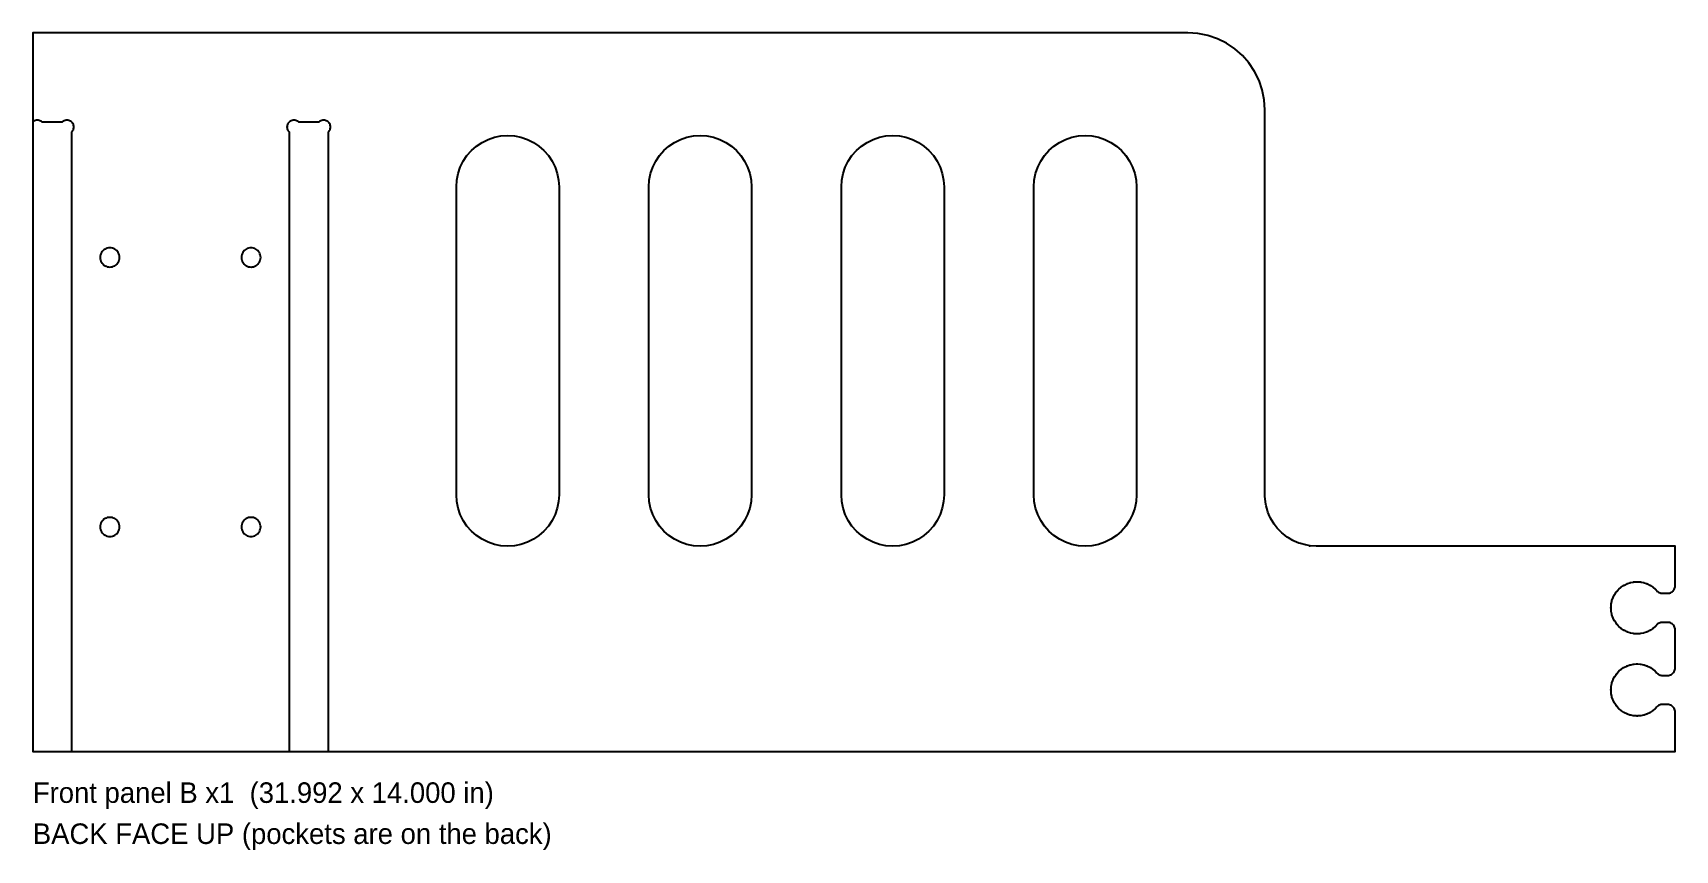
# Model space of a CAD drawing. Header units: inches. Extents: x 0 to 32, y -1.9 to 14.
import ezdxf

# ---------------------------------------------------------------- set-up
doc = ezdxf.new("R2010")
doc.units = ezdxf.units.IN
doc.header["$MEASUREMENT"] = 0
for name, color, linetype in [('CUT_INSIDE', 5, 'Continuous'), ('CUT_OUTSIDE', 1, 'Continuous'), ('LABEL', 3, 'Continuous'), ('POCKET_0.375', 4, 'Continuous'), ('POCKET_0.500', 4, 'Continuous')]:
    doc.layers.add(name, color=color, linetype=linetype)

msp = doc.modelspace()

# ---------------------------------------------------------------- linework, layer by layer
at = {"layer": 'CUT_INSIDE'}
for points in [[(10.25, 11), (10.25, 5), (10.241, 4.869), (10.216, 4.741), (10.174, 4.617), (10.116, 4.5), (10.043, 4.391), (9.957, 4.293), (9.859, 4.207), (9.75, 4.134), (9.633, 4.076), (9.509, 4.034), (9.381, 4.009), (9.25, 4), (9.119, 4.009), (8.991, 4.034), (8.867, 4.076), (8.75, 4.134), (8.641, 4.207), (8.543, 4.293), (8.457, 4.391), (8.384, 4.5), (8.326, 4.617), (8.284, 4.741), (8.259, 4.869), (8.25, 5), (8.25, 11), (8.259, 11.131), (8.284, 11.259), (8.326, 11.383), (8.384, 11.5), (8.457, 11.609), (8.543, 11.707), (8.641, 11.793), (8.75, 11.866), (8.867, 11.924), (8.991, 11.966), (9.119, 11.991), (9.25, 12), (9.381, 11.991), (9.509, 11.966), (9.633, 11.924), (9.75, 11.866), (9.859, 11.793), (9.957, 11.707), (10.043, 11.609), (10.116, 11.5), (10.174, 11.383), (10.216, 11.259), (10.241, 11.131)], [(14, 11), (14, 5), (13.991, 4.869), (13.966, 4.741), (13.924, 4.617), (13.866, 4.5), (13.793, 4.391), (13.707, 4.293), (13.609, 4.207), (13.5, 4.134), (13.383, 4.076), (13.259, 4.034), (13.131, 4.009), (13, 4), (12.869, 4.009), (12.741, 4.034), (12.617, 4.076), (12.5, 4.134), (12.391, 4.207), (12.293, 4.293), (12.207, 4.391), (12.134, 4.5), (12.076, 4.617), (12.034, 4.741), (12.009, 4.869), (12, 5), (12, 11), (12.009, 11.131), (12.034, 11.259), (12.076, 11.383), (12.134, 11.5), (12.207, 11.609), (12.293, 11.707), (12.391, 11.793), (12.5, 11.866), (12.617, 11.924), (12.741, 11.966), (12.869, 11.991), (13, 12), (13.131, 11.991), (13.259, 11.966), (13.383, 11.924), (13.5, 11.866), (13.609, 11.793), (13.707, 11.707), (13.793, 11.609), (13.866, 11.5), (13.924, 11.383), (13.966, 11.259), (13.991, 11.131)], [(17.75, 11), (17.75, 5), (17.741, 4.869), (17.716, 4.741), (17.674, 4.617), (17.616, 4.5), (17.543, 4.391), (17.457, 4.293), (17.359, 4.207), (17.25, 4.134), (17.133, 4.076), (17.009, 4.034), (16.881, 4.009), (16.75, 4), (16.619, 4.009), (16.491, 4.034), (16.367, 4.076), (16.25, 4.134), (16.141, 4.207), (16.043, 4.293), (15.957, 4.391), (15.884, 4.5), (15.826, 4.617), (15.784, 4.741), (15.759, 4.869), (15.75, 5), (15.75, 11), (15.759, 11.131), (15.784, 11.259), (15.826, 11.383), (15.884, 11.5), (15.957, 11.609), (16.043, 11.707), (16.141, 11.793), (16.25, 11.866), (16.367, 11.924), (16.491, 11.966), (16.619, 11.991), (16.75, 12), (16.881, 11.991), (17.009, 11.966), (17.133, 11.924), (17.25, 11.866), (17.359, 11.793), (17.457, 11.707), (17.543, 11.609), (17.616, 11.5), (17.674, 11.383), (17.716, 11.259), (17.741, 11.131)], [(21.5, 11), (21.5, 5), (21.491, 4.869), (21.466, 4.741), (21.424, 4.617), (21.366, 4.5), (21.293, 4.391), (21.207, 4.293), (21.109, 4.207), (21, 4.134), (20.883, 4.076), (20.759, 4.034), (20.631, 4.009), (20.5, 4), (20.369, 4.009), (20.241, 4.034), (20.117, 4.076), (20, 4.134), (19.891, 4.207), (19.793, 4.293), (19.707, 4.391), (19.634, 4.5), (19.576, 4.617), (19.534, 4.741), (19.509, 4.869), (19.5, 5), (19.5, 11), (19.509, 11.131), (19.534, 11.259), (19.576, 11.383), (19.634, 11.5), (19.707, 11.609), (19.793, 11.707), (19.891, 11.793), (20, 11.866), (20.117, 11.924), (20.241, 11.966), (20.369, 11.991), (20.5, 12), (20.631, 11.991), (20.759, 11.966), (20.883, 11.924), (21, 11.866), (21.109, 11.793), (21.207, 11.707), (21.293, 11.609), (21.366, 11.5), (21.424, 11.383), (21.466, 11.259), (21.491, 11.131)]]:
    msp.add_lwpolyline(points, close=True, dxfattribs=at)
at = {"layer": 'CUT_OUTSIDE'}
msp.add_lwpolyline([(24.869, 4.009), (24.862, 4.01), (24.883, 4.01), (24.821, 4.018), (24.789, 4.024), (24.695, 4.05), (24.664, 4.06), (24.573, 4.098), (24.544, 4.112), (24.459, 4.161), (24.432, 4.179), (24.354, 4.239), (24.33, 4.261), (24.261, 4.33), (24.239, 4.354), (24.179, 4.432), (24.161, 4.459), (24.112, 4.544), (24.098, 4.573), (24.06, 4.664), (24.05, 4.695), (24.024, 4.789), (24.018, 4.821), (24.005, 4.918), (24.002, 4.976), (24, 5.025), (24, 12.5), (23.987, 12.696), (23.949, 12.888), (23.886, 13.074), (23.799, 13.25), (23.69, 13.413), (23.561, 13.561), (23.413, 13.69), (23.25, 13.799), (23.074, 13.886), (22.888, 13.949), (22.696, 13.987), (22.5, 14), (20, 14), (0, 14), (0, 0), (31.992, 0), (31.992, 0.005), (31.992, 0.005), (31.992, 0.77), (31.991, 0.789), (31.987, 0.808), (31.981, 0.826), (31.972, 0.843), (31.962, 0.859), (31.949, 0.874), (31.934, 0.887), (31.918, 0.897), (31.901, 0.906), (31.883, 0.912), (31.864, 0.916), (31.845, 0.917), (31.747, 0.917), (31.738, 0.917), (31.734, 0.916), (31.716, 0.914), (31.699, 0.91), (31.682, 0.904), (31.666, 0.895), (31.651, 0.885), (31.638, 0.873), (31.635, 0.869), (31.629, 0.863), (31.615, 0.847), (31.615, 0.847), (31.613, 0.845), (31.613, 0.845), (31.612, 0.845), (31.612, 0.844), (31.611, 0.843), (31.611, 0.843), (31.607, 0.839), (31.607, 0.839), (31.606, 0.838), (31.605, 0.838), (31.605, 0.837), (31.605, 0.837), (31.603, 0.835), (31.603, 0.835), (31.566, 0.803), (31.566, 0.802), (31.564, 0.801), (31.564, 0.801), (31.563, 0.8), (31.563, 0.8), (31.561, 0.799), (31.561, 0.799), (31.557, 0.796), (31.557, 0.796), (31.555, 0.794), (31.555, 0.794), (31.554, 0.794), (31.554, 0.794), (31.552, 0.792), (31.552, 0.792), (31.511, 0.765), (31.511, 0.765), (31.509, 0.763), (31.509, 0.763), (31.508, 0.763), (31.508, 0.763), (31.506, 0.761), (31.506, 0.761), (31.502, 0.759), (31.502, 0.759), (31.5, 0.758), (31.5, 0.758), (31.499, 0.758), (31.499, 0.758), (31.496, 0.756), (31.496, 0.756), (31.452, 0.734), (31.452, 0.734), (31.45, 0.733), (31.45, 0.733), (31.449, 0.733), (31.449, 0.733), (31.446, 0.732), (31.446, 0.732), (31.442, 0.73), (31.442, 0.73), (31.44, 0.729), (31.44, 0.729), (31.439, 0.729), (31.439, 0.729), (31.436, 0.728), (31.436, 0.728), (31.39, 0.712), (31.389, 0.712), (31.387, 0.711), (31.387, 0.711), (31.386, 0.711), (31.386, 0.711), (31.384, 0.71), (31.383, 0.71), (31.379, 0.709), (31.379, 0.709), (31.377, 0.708), (31.377, 0.708), (31.376, 0.708), (31.376, 0.708), (31.373, 0.708), (31.373, 0.708), (31.325, 0.698), (31.325, 0.698), (31.322, 0.698), (31.322, 0.697), (31.321, 0.697), (31.321, 0.697), (31.319, 0.697), (31.318, 0.697), (31.314, 0.696), (31.314, 0.696), (31.311, 0.696), (31.311, 0.696), (31.311, 0.696), (31.31, 0.696), (31.308, 0.696), (31.308, 0.696), (31.258, 0.693), (31.258, 0.693), (31.256, 0.692), (31.256, 0.692), (31.255, 0.692), (31.255, 0.692), (31.252, 0.692), (31.252, 0.692), (31.248, 0.692), (31.248, 0.692), (31.245, 0.692), (31.245, 0.692), (31.244, 0.692), (31.244, 0.692), (31.242, 0.693), (31.242, 0.693), (31.192, 0.696), (31.192, 0.696), (31.19, 0.696), (31.189, 0.696), (31.189, 0.696), (31.189, 0.696), (31.186, 0.696), (31.186, 0.696), (31.182, 0.697), (31.181, 0.697), (31.179, 0.697), (31.179, 0.697), (31.178, 0.697), (31.178, 0.698), (31.175, 0.698), (31.175, 0.698), (31.127, 0.708), (31.127, 0.708), (31.124, 0.708), (31.124, 0.708), (31.123, 0.708), (31.123, 0.708), (31.121, 0.709), (31.121, 0.709), (31.117, 0.71), (31.116, 0.71), (31.114, 0.711), (31.114, 0.711), (31.113, 0.711), (31.113, 0.711), (31.111, 0.712), (31.11, 0.712), (31.064, 0.728), (31.064, 0.728), (31.061, 0.729), (31.061, 0.729), (31.06, 0.729), (31.06, 0.729), (31.058, 0.73), (31.058, 0.73), (31.054, 0.732), (31.054, 0.732), (31.051, 0.733), (31.051, 0.733), (31.05, 0.733), (31.05, 0.733), (31.048, 0.734), (31.048, 0.734), (31.004, 0.756), (31.004, 0.756), (31.001, 0.758), (31.001, 0.758), (31, 0.758), (31, 0.758), (30.998, 0.759), (30.998, 0.759), (30.994, 0.761), (30.994, 0.761), (30.992, 0.763), (30.992, 0.763), (30.991, 0.763), (30.991, 0.763), (30.989, 0.765), (30.989, 0.765), (30.948, 0.792), (30.948, 0.792), (30.946, 0.794), (30.946, 0.794), (30.945, 0.794), (30.945, 0.794), (30.943, 0.796), (30.943, 0.796), (30.939, 0.799), (30.939, 0.799), (30.937, 0.8), (30.937, 0.8), (30.936, 0.801), (30.936, 0.801), (30.934, 0.802), (30.934, 0.803), (30.897, 0.835), (30.897, 0.835), (30.895, 0.837), (30.895, 0.837), (30.895, 0.838), (30.894, 0.838), (30.893, 0.839), (30.893, 0.839), (30.889, 0.843), (30.889, 0.843), (30.888, 0.844), (30.888, 0.845), (30.887, 0.845), (30.887, 0.845), (30.885, 0.847), (30.885, 0.847), (30.853, 0.884), (30.852, 0.884), (30.851, 0.886), (30.851, 0.886), (30.85, 0.887), (30.85, 0.887), (30.849, 0.889), (30.849, 0.889), (30.846, 0.893), (30.846, 0.893), (30.844, 0.895), (30.844, 0.895), (30.844, 0.896), (30.844, 0.896), (30.842, 0.898), (30.842, 0.898), (30.815, 0.939), (30.815, 0.939), (30.813, 0.941), (30.813, 0.941), (30.813, 0.942), (30.813, 0.942), (30.811, 0.944), (30.811, 0.944), (30.809, 0.948), (30.809, 0.948), (30.808, 0.95), (30.808, 0.95), (30.808, 0.951), (30.808, 0.951), (30.806, 0.954), (30.806, 0.954), (30.784, 0.998), (30.784, 0.998), (30.783, 1), (30.783, 1), (30.783, 1.001), (30.783, 1.001), (30.782, 1.004), (30.782, 1.004), (30.78, 1.008), (30.78, 1.008), (30.779, 1.01), (30.779, 1.01), (30.779, 1.011), (30.779, 1.011), (30.778, 1.014), (30.778, 1.014), (30.762, 1.06), (30.762, 1.061), (30.761, 1.063), (30.761, 1.063), (30.761, 1.064), (30.761, 1.064), (30.76, 1.066), (30.76, 1.067), (30.759, 1.071), (30.759, 1.071), (30.758, 1.073), (30.758, 1.073), (30.758, 1.074), (30.758, 1.074), (30.758, 1.077), (30.758, 1.077), (30.748, 1.125), (30.748, 1.125), (30.748, 1.128), (30.747, 1.128), (30.747, 1.129), (30.747, 1.129), (30.747, 1.131), (30.747, 1.132), (30.746, 1.136), (30.746, 1.136), (30.746, 1.139), (30.746, 1.139), (30.746, 1.139), (30.746, 1.14), (30.746, 1.142), (30.746, 1.142), (30.743, 1.192), (30.743, 1.192), (30.742, 1.194), (30.742, 1.194), (30.742, 1.195), (30.742, 1.195), (30.742, 1.198), (30.742, 1.198), (30.742, 1.202), (30.742, 1.202), (30.742, 1.205), (30.742, 1.205), (30.742, 1.206), (30.742, 1.206), (30.743, 1.208), (30.743, 1.208), (30.746, 1.258), (30.746, 1.258), (30.746, 1.26), (30.746, 1.261), (30.746, 1.261), (30.746, 1.261), (30.746, 1.264), (30.746, 1.264), (30.747, 1.268), (30.747, 1.269), (30.747, 1.271), (30.747, 1.271), (30.747, 1.272), (30.748, 1.272), (30.748, 1.275), (30.748, 1.275), (30.758, 1.323), (30.758, 1.323), (30.758, 1.326), (30.758, 1.326), (30.758, 1.327), (30.758, 1.327), (30.759, 1.329), (30.759, 1.329), (30.76, 1.333), (30.76, 1.334), (30.761, 1.336), (30.761, 1.336), (30.761, 1.337), (30.761, 1.337), (30.762, 1.339), (30.762, 1.34), (30.778, 1.386), (30.778, 1.386), (30.779, 1.389), (30.779, 1.389), (30.779, 1.39), (30.779, 1.39), (30.78, 1.392), (30.78, 1.392), (30.782, 1.396), (30.782, 1.396), (30.783, 1.399), (30.783, 1.399), (30.783, 1.4), (30.783, 1.4), (30.784, 1.402), (30.784, 1.402), (30.806, 1.446), (30.806, 1.446), (30.808, 1.449), (30.808, 1.449), (30.808, 1.45), (30.808, 1.45), (30.809, 1.452), (30.809, 1.452), (30.811, 1.456), (30.811, 1.456), (30.813, 1.458), (30.813, 1.458), (30.813, 1.459), (30.813, 1.459), (30.815, 1.461), (30.815, 1.461), (30.842, 1.502), (30.842, 1.502), (30.844, 1.504), (30.844, 1.504), (30.844, 1.505), (30.844, 1.505), (30.846, 1.507), (30.846, 1.507), (30.849, 1.511), (30.849, 1.511), (30.85, 1.513), (30.85, 1.513), (30.851, 1.514), (30.851, 1.514), (30.852, 1.516), (30.853, 1.516), (30.885, 1.553), (30.885, 1.553), (30.887, 1.555), (30.887, 1.555), (30.888, 1.555), (30.888, 1.556), (30.889, 1.557), (30.889, 1.557), (30.893, 1.561), (30.893, 1.561), (30.894, 1.562), (30.895, 1.562), (30.895, 1.563), (30.895, 1.563), (30.897, 1.565), (30.897, 1.565), (30.934, 1.597), (30.934, 1.598), (30.936, 1.599), (30.936, 1.599), (30.937, 1.6), (30.937, 1.6), (30.939, 1.601), (30.939, 1.601), (30.943, 1.604), (30.943, 1.604), (30.945, 1.606), (30.945, 1.606), (30.946, 1.606), (30.946, 1.606), (30.948, 1.608), (30.948, 1.608), (30.989, 1.635), (30.989, 1.635), (30.991, 1.637), (30.991, 1.637), (30.992, 1.637), (30.992, 1.637), (30.994, 1.639), (30.994, 1.639), (30.998, 1.641), (30.998, 1.641), (31, 1.642), (31, 1.642), (31.001, 1.642), (31.001, 1.642), (31.004, 1.644), (31.004, 1.644), (31.048, 1.666), (31.048, 1.666), (31.05, 1.667), (31.05, 1.667), (31.051, 1.667), (31.051, 1.667), (31.054, 1.668), (31.054, 1.668), (31.058, 1.67), (31.058, 1.67), (31.06, 1.671), (31.06, 1.671), (31.061, 1.671), (31.061, 1.671), (31.064, 1.672), (31.064, 1.672), (31.11, 1.688), (31.111, 1.688), (31.113, 1.689), (31.113, 1.689), (31.114, 1.689), (31.114, 1.689), (31.116, 1.69), (31.117, 1.69), (31.121, 1.691), (31.121, 1.691), (31.123, 1.692), (31.123, 1.692), (31.124, 1.692), (31.124, 1.692), (31.127, 1.692), (31.127, 1.692), (31.175, 1.702), (31.175, 1.702), (31.178, 1.702), (31.178, 1.703), (31.179, 1.703), (31.179, 1.703), (31.181, 1.703), (31.182, 1.703), (31.186, 1.704), (31.186, 1.704), (31.189, 1.704), (31.189, 1.704), (31.189, 1.704), (31.19, 1.704), (31.192, 1.704), (31.192, 1.704), (31.242, 1.707), (31.242, 1.707), (31.244, 1.708), (31.244, 1.708), (31.245, 1.708), (31.245, 1.708), (31.248, 1.708), (31.248, 1.708), (31.252, 1.708), (31.252, 1.708), (31.255, 1.708), (31.255, 1.708), (31.256, 1.708), (31.256, 1.708), (31.258, 1.707), (31.258, 1.707), (31.308, 1.704), (31.308, 1.704), (31.31, 1.704), (31.311, 1.704), (31.311, 1.704), (31.311, 1.704), (31.314, 1.704), (31.314, 1.704), (31.318, 1.703), (31.319, 1.703), (31.321, 1.703), (31.321, 1.703), (31.322, 1.703), (31.322, 1.702), (31.325, 1.702), (31.325, 1.702), (31.373, 1.692), (31.373, 1.692), (31.376, 1.692), (31.376, 1.692), (31.377, 1.692), (31.377, 1.692), (31.379, 1.691), (31.379, 1.691), (31.383, 1.69), (31.384, 1.69), (31.386, 1.689), (31.386, 1.689), (31.387, 1.689), (31.387, 1.689), (31.389, 1.688), (31.39, 1.688), (31.436, 1.672), (31.436, 1.672), (31.439, 1.671), (31.439, 1.671), (31.44, 1.671), (31.44, 1.671), (31.442, 1.67), (31.442, 1.67), (31.446, 1.668), (31.446, 1.668), (31.449, 1.667), (31.449, 1.667), (31.45, 1.667), (31.45, 1.667), (31.452, 1.666), (31.452, 1.666), (31.496, 1.644), (31.496, 1.644), (31.499, 1.642), (31.499, 1.642), (31.5, 1.642), (31.5, 1.642), (31.502, 1.641), (31.502, 1.641), (31.506, 1.639), (31.506, 1.639), (31.508, 1.637), (31.508, 1.637), (31.509, 1.637), (31.509, 1.637), (31.511, 1.635), (31.511, 1.635), (31.552, 1.608), (31.552, 1.608), (31.554, 1.606), (31.554, 1.606), (31.555, 1.606), (31.555, 1.606), (31.557, 1.604), (31.557, 1.604), (31.561, 1.601), (31.561, 1.601), (31.563, 1.6), (31.563, 1.6), (31.564, 1.599), (31.564, 1.599), (31.566, 1.598), (31.566, 1.597), (31.603, 1.565), (31.603, 1.565), (31.605, 1.563), (31.605, 1.563), (31.605, 1.562), (31.606, 1.562), (31.607, 1.561), (31.607, 1.561), (31.611, 1.557), (31.611, 1.557), (31.612, 1.556), (31.612, 1.555), (31.613, 1.555), (31.613, 1.555), (31.615, 1.553), (31.615, 1.553), (31.63, 1.536), (31.636, 1.53), (31.638, 1.527), (31.652, 1.515), (31.666, 1.505), (31.682, 1.496), (31.699, 1.49), (31.716, 1.486), (31.734, 1.484), (31.738, 1.483), (31.748, 1.483), (31.845, 1.483), (31.864, 1.484), (31.883, 1.488), (31.901, 1.494), (31.918, 1.503), (31.934, 1.513), (31.949, 1.526), (31.962, 1.541), (31.972, 1.557), (31.981, 1.574), (31.987, 1.592), (31.991, 1.611), (31.992, 1.63), (31.992, 2.37), (31.991, 2.389), (31.987, 2.408), (31.981, 2.426), (31.972, 2.443), (31.962, 2.459), (31.949, 2.474), (31.934, 2.487), (31.918, 2.497), (31.901, 2.506), (31.883, 2.512), (31.864, 2.516), (31.845, 2.517), (31.747, 2.517), (31.738, 2.517), (31.734, 2.516), (31.716, 2.514), (31.699, 2.51), (31.682, 2.504), (31.666, 2.495), (31.651, 2.485), (31.638, 2.473), (31.635, 2.469), (31.629, 2.463), (31.615, 2.447), (31.615, 2.447), (31.613, 2.445), (31.613, 2.445), (31.612, 2.445), (31.612, 2.444), (31.611, 2.443), (31.611, 2.443), (31.607, 2.439), (31.607, 2.439), (31.606, 2.438), (31.605, 2.438), (31.605, 2.437), (31.605, 2.437), (31.603, 2.435), (31.603, 2.435), (31.566, 2.403), (31.566, 2.402), (31.564, 2.401), (31.564, 2.401), (31.563, 2.4), (31.563, 2.4), (31.561, 2.399), (31.561, 2.399), (31.557, 2.396), (31.557, 2.396), (31.555, 2.394), (31.555, 2.394), (31.554, 2.394), (31.554, 2.394), (31.552, 2.392), (31.552, 2.392), (31.511, 2.365), (31.511, 2.365), (31.509, 2.363), (31.509, 2.363), (31.508, 2.363), (31.508, 2.363), (31.506, 2.361), (31.506, 2.361), (31.502, 2.359), (31.502, 2.359), (31.5, 2.358), (31.5, 2.358), (31.499, 2.358), (31.499, 2.358), (31.496, 2.356), (31.496, 2.356), (31.452, 2.334), (31.452, 2.334), (31.45, 2.333), (31.45, 2.333), (31.449, 2.333), (31.449, 2.333), (31.446, 2.332), (31.446, 2.332), (31.442, 2.33), (31.442, 2.33), (31.44, 2.329), (31.44, 2.329), (31.439, 2.329), (31.439, 2.329), (31.436, 2.328), (31.436, 2.328), (31.39, 2.312), (31.389, 2.312), (31.387, 2.311), (31.387, 2.311), (31.386, 2.311), (31.386, 2.311), (31.384, 2.31), (31.383, 2.31), (31.379, 2.309), (31.379, 2.309), (31.377, 2.308), (31.377, 2.308), (31.376, 2.308), (31.376, 2.308), (31.373, 2.308), (31.373, 2.308), (31.325, 2.298), (31.325, 2.298), (31.322, 2.298), (31.322, 2.297), (31.321, 2.297), (31.321, 2.297), (31.319, 2.297), (31.318, 2.297), (31.314, 2.296), (31.314, 2.296), (31.311, 2.296), (31.311, 2.296), (31.311, 2.296), (31.31, 2.296), (31.308, 2.296), (31.308, 2.296), (31.258, 2.293), (31.258, 2.293), (31.256, 2.292), (31.256, 2.292), (31.255, 2.292), (31.255, 2.292), (31.252, 2.292), (31.252, 2.292), (31.248, 2.292), (31.248, 2.292), (31.245, 2.292), (31.245, 2.292), (31.244, 2.292), (31.244, 2.292), (31.242, 2.293), (31.242, 2.293), (31.192, 2.296), (31.192, 2.296), (31.19, 2.296), (31.189, 2.296), (31.189, 2.296), (31.189, 2.296), (31.186, 2.296), (31.186, 2.296), (31.182, 2.297), (31.181, 2.297), (31.179, 2.297), (31.179, 2.297), (31.178, 2.297), (31.178, 2.298), (31.175, 2.298), (31.175, 2.298), (31.127, 2.308), (31.127, 2.308), (31.124, 2.308), (31.124, 2.308), (31.123, 2.308), (31.123, 2.308), (31.121, 2.309), (31.121, 2.309), (31.117, 2.31), (31.116, 2.31), (31.114, 2.311), (31.114, 2.311), (31.113, 2.311), (31.113, 2.311), (31.111, 2.312), (31.11, 2.312), (31.064, 2.328), (31.064, 2.328), (31.061, 2.329), (31.061, 2.329), (31.06, 2.329), (31.06, 2.329), (31.058, 2.33), (31.058, 2.33), (31.054, 2.332), (31.054, 2.332), (31.051, 2.333), (31.051, 2.333), (31.05, 2.333), (31.05, 2.333), (31.048, 2.334), (31.048, 2.334), (31.004, 2.356), (31.004, 2.356), (31.001, 2.358), (31.001, 2.358), (31, 2.358), (31, 2.358), (30.998, 2.359), (30.998, 2.359), (30.994, 2.361), (30.994, 2.361), (30.992, 2.363), (30.992, 2.363), (30.991, 2.363), (30.991, 2.363), (30.989, 2.365), (30.989, 2.365), (30.948, 2.392), (30.948, 2.392), (30.946, 2.394), (30.946, 2.394), (30.945, 2.394), (30.945, 2.394), (30.943, 2.396), (30.943, 2.396), (30.939, 2.399), (30.939, 2.399), (30.937, 2.4), (30.937, 2.4), (30.936, 2.401), (30.936, 2.401), (30.934, 2.402), (30.934, 2.403), (30.897, 2.435), (30.897, 2.435), (30.895, 2.437), (30.895, 2.437), (30.895, 2.438), (30.894, 2.438), (30.893, 2.439), (30.893, 2.439), (30.889, 2.443), (30.889, 2.443), (30.888, 2.444), (30.888, 2.445), (30.887, 2.445), (30.887, 2.445), (30.885, 2.447), (30.885, 2.447), (30.853, 2.484), (30.852, 2.484), (30.851, 2.486), (30.851, 2.486), (30.85, 2.487), (30.85, 2.487), (30.849, 2.489), (30.849, 2.489), (30.846, 2.493), (30.846, 2.493), (30.844, 2.495), (30.844, 2.495), (30.844, 2.496), (30.844, 2.496), (30.842, 2.498), (30.842, 2.498), (30.815, 2.539), (30.815, 2.539), (30.813, 2.541), (30.813, 2.541), (30.813, 2.542), (30.813, 2.542), (30.811, 2.544), (30.811, 2.544), (30.809, 2.548), (30.809, 2.548), (30.808, 2.55), (30.808, 2.55), (30.808, 2.551), (30.808, 2.551), (30.806, 2.554), (30.806, 2.554), (30.784, 2.598), (30.784, 2.598), (30.783, 2.6), (30.783, 2.6), (30.783, 2.601), (30.783, 2.601), (30.782, 2.604), (30.782, 2.604), (30.78, 2.608), (30.78, 2.608), (30.779, 2.61), (30.779, 2.61), (30.779, 2.611), (30.779, 2.611), (30.778, 2.614), (30.778, 2.614), (30.762, 2.66), (30.762, 2.661), (30.761, 2.663), (30.761, 2.663), (30.761, 2.664), (30.761, 2.664), (30.76, 2.666), (30.76, 2.667), (30.759, 2.671), (30.759, 2.671), (30.758, 2.673), (30.758, 2.673), (30.758, 2.674), (30.758, 2.674), (30.758, 2.677), (30.758, 2.677), (30.748, 2.725), (30.748, 2.725), (30.748, 2.728), (30.747, 2.728), (30.747, 2.729), (30.747, 2.729), (30.747, 2.731), (30.747, 2.732), (30.746, 2.736), (30.746, 2.736), (30.746, 2.739), (30.746, 2.739), (30.746, 2.739), (30.746, 2.74), (30.746, 2.742), (30.746, 2.742), (30.743, 2.792), (30.743, 2.792), (30.742, 2.794), (30.742, 2.794), (30.742, 2.795), (30.742, 2.795), (30.742, 2.798), (30.742, 2.798), (30.742, 2.802), (30.742, 2.802), (30.742, 2.805), (30.742, 2.805), (30.742, 2.806), (30.742, 2.806), (30.743, 2.808), (30.743, 2.808), (30.746, 2.858), (30.746, 2.858), (30.746, 2.86), (30.746, 2.861), (30.746, 2.861), (30.746, 2.861), (30.746, 2.864), (30.746, 2.864), (30.747, 2.868), (30.747, 2.869), (30.747, 2.871), (30.747, 2.871), (30.747, 2.872), (30.748, 2.872), (30.748, 2.875), (30.748, 2.875), (30.758, 2.923), (30.758, 2.923), (30.758, 2.926), (30.758, 2.926), (30.758, 2.927), (30.758, 2.927), (30.759, 2.929), (30.759, 2.929), (30.76, 2.933), (30.76, 2.934), (30.761, 2.936), (30.761, 2.936), (30.761, 2.937), (30.761, 2.937), (30.762, 2.939), (30.762, 2.94), (30.778, 2.986), (30.778, 2.986), (30.779, 2.989), (30.779, 2.989), (30.779, 2.99), (30.779, 2.99), (30.78, 2.992), (30.78, 2.992), (30.782, 2.996), (30.782, 2.996), (30.783, 2.999), (30.783, 2.999), (30.783, 3), (30.783, 3), (30.784, 3.002), (30.784, 3.002), (30.806, 3.046), (30.806, 3.046), (30.808, 3.049), (30.808, 3.049), (30.808, 3.05), (30.808, 3.05), (30.809, 3.052), (30.809, 3.052), (30.811, 3.056), (30.811, 3.056), (30.813, 3.058), (30.813, 3.058), (30.813, 3.059), (30.813, 3.059), (30.815, 3.061), (30.815, 3.061), (30.842, 3.102), (30.842, 3.102), (30.844, 3.104), (30.844, 3.104), (30.844, 3.105), (30.844, 3.105), (30.846, 3.107), (30.846, 3.107), (30.849, 3.111), (30.849, 3.111), (30.85, 3.113), (30.85, 3.113), (30.851, 3.114), (30.851, 3.114), (30.852, 3.116), (30.853, 3.116), (30.885, 3.153), (30.885, 3.153), (30.887, 3.155), (30.887, 3.155), (30.888, 3.155), (30.888, 3.156), (30.889, 3.157), (30.889, 3.157), (30.893, 3.161), (30.893, 3.161), (30.894, 3.162), (30.895, 3.162), (30.895, 3.163), (30.895, 3.163), (30.897, 3.165), (30.897, 3.165), (30.934, 3.197), (30.934, 3.198), (30.936, 3.199), (30.936, 3.199), (30.937, 3.2), (30.937, 3.2), (30.939, 3.201), (30.939, 3.201), (30.943, 3.204), (30.943, 3.204), (30.945, 3.206), (30.945, 3.206), (30.946, 3.206), (30.946, 3.206), (30.948, 3.208), (30.948, 3.208), (30.989, 3.235), (30.989, 3.235), (30.991, 3.237), (30.991, 3.237), (30.992, 3.237), (30.992, 3.237), (30.994, 3.239), (30.994, 3.239), (30.998, 3.241), (30.998, 3.241), (31, 3.242), (31, 3.242), (31.001, 3.242), (31.001, 3.242), (31.004, 3.244), (31.004, 3.244), (31.048, 3.266), (31.048, 3.266), (31.05, 3.267), (31.05, 3.267), (31.051, 3.267), (31.051, 3.267), (31.054, 3.268), (31.054, 3.268), (31.058, 3.27), (31.058, 3.27), (31.06, 3.271), (31.06, 3.271), (31.061, 3.271), (31.061, 3.271), (31.064, 3.272), (31.064, 3.272), (31.11, 3.288), (31.111, 3.288), (31.113, 3.289), (31.113, 3.289), (31.114, 3.289), (31.114, 3.289), (31.116, 3.29), (31.117, 3.29), (31.121, 3.291), (31.121, 3.291), (31.123, 3.292), (31.123, 3.292), (31.124, 3.292), (31.124, 3.292), (31.127, 3.292), (31.127, 3.292), (31.175, 3.302), (31.175, 3.302), (31.178, 3.302), (31.178, 3.303), (31.179, 3.303), (31.179, 3.303), (31.181, 3.303), (31.182, 3.303), (31.186, 3.304), (31.186, 3.304), (31.189, 3.304), (31.189, 3.304), (31.189, 3.304), (31.19, 3.304), (31.192, 3.304), (31.192, 3.304), (31.242, 3.307), (31.242, 3.307), (31.244, 3.308), (31.244, 3.308), (31.245, 3.308), (31.245, 3.308), (31.248, 3.308), (31.248, 3.308), (31.252, 3.308), (31.252, 3.308), (31.255, 3.308), (31.255, 3.308), (31.256, 3.308), (31.256, 3.308), (31.258, 3.307), (31.258, 3.307), (31.308, 3.304), (31.308, 3.304), (31.31, 3.304), (31.311, 3.304), (31.311, 3.304), (31.311, 3.304), (31.314, 3.304), (31.314, 3.304), (31.318, 3.303), (31.319, 3.303), (31.321, 3.303), (31.321, 3.303), (31.322, 3.303), (31.322, 3.302), (31.325, 3.302), (31.325, 3.302), (31.373, 3.292), (31.373, 3.292), (31.376, 3.292), (31.376, 3.292), (31.377, 3.292), (31.377, 3.292), (31.379, 3.291), (31.379, 3.291), (31.383, 3.29), (31.384, 3.29), (31.386, 3.289), (31.386, 3.289), (31.387, 3.289), (31.387, 3.289), (31.389, 3.288), (31.39, 3.288), (31.436, 3.272), (31.436, 3.272), (31.439, 3.271), (31.439, 3.271), (31.44, 3.271), (31.44, 3.271), (31.442, 3.27), (31.442, 3.27), (31.446, 3.268), (31.446, 3.268), (31.449, 3.267), (31.449, 3.267), (31.45, 3.267), (31.45, 3.267), (31.452, 3.266), (31.452, 3.266), (31.496, 3.244), (31.496, 3.244), (31.499, 3.242), (31.499, 3.242), (31.5, 3.242), (31.5, 3.242), (31.502, 3.241), (31.502, 3.241), (31.506, 3.239), (31.506, 3.239), (31.508, 3.237), (31.508, 3.237), (31.509, 3.237), (31.509, 3.237), (31.511, 3.235), (31.511, 3.235), (31.552, 3.208), (31.552, 3.208), (31.554, 3.206), (31.554, 3.206), (31.555, 3.206), (31.555, 3.206), (31.557, 3.204), (31.557, 3.204), (31.561, 3.201), (31.561, 3.201), (31.563, 3.2), (31.563, 3.2), (31.564, 3.199), (31.564, 3.199), (31.566, 3.198), (31.566, 3.197), (31.603, 3.165), (31.603, 3.165), (31.605, 3.163), (31.605, 3.163), (31.605, 3.162), (31.606, 3.162), (31.607, 3.161), (31.607, 3.161), (31.611, 3.157), (31.611, 3.157), (31.612, 3.156), (31.612, 3.155), (31.613, 3.155), (31.613, 3.155), (31.615, 3.153), (31.615, 3.153), (31.63, 3.136), (31.636, 3.13), (31.638, 3.127), (31.652, 3.115), (31.666, 3.105), (31.682, 3.096), (31.699, 3.09), (31.716, 3.086), (31.734, 3.084), (31.739, 3.083), (31.748, 3.083), (31.845, 3.083), (31.864, 3.084), (31.883, 3.088), (31.901, 3.094), (31.918, 3.103), (31.934, 3.113), (31.949, 3.126), (31.962, 3.141), (31.972, 3.157), (31.981, 3.174), (31.987, 3.192), (31.991, 3.211), (31.992, 3.23), (31.992, 3.995), (31.992, 3.995), (31.992, 4), (25, 4)], close=True, dxfattribs=at)
at = {"layer": 'POCKET_0.375'}
for points in [[(0.76, 12.069), (0.772, 12.082), (0.781, 12.097), (0.789, 12.113), (0.795, 12.13), (0.798, 12.147), (0.8, 12.165), (0.798, 12.182), (0.795, 12.199), (0.789, 12.216), (0.781, 12.232), (0.772, 12.247), (0.76, 12.26), (0.747, 12.272), (0.732, 12.281), (0.716, 12.289), (0.699, 12.295), (0.682, 12.298), (0.665, 12.3), (0.647, 12.298), (0.63, 12.295), (0.613, 12.289), (0.597, 12.281), (0.582, 12.272), (0.569, 12.26), (0.181, 12.26), (0.168, 12.272), (0.153, 12.281), (0.137, 12.289), (0.12, 12.295), (0.103, 12.298), (0.085, 12.3), (0.068, 12.298), (0.051, 12.295), (0.034, 12.289), (0.018, 12.281), (0.003, 12.272), (0, 12.269), (0, 0), (0.76, 0)], [(5.76, 12.069), (5.772, 12.082), (5.781, 12.097), (5.789, 12.113), (5.795, 12.13), (5.798, 12.147), (5.8, 12.165), (5.798, 12.182), (5.795, 12.199), (5.789, 12.216), (5.781, 12.232), (5.772, 12.247), (5.76, 12.26), (5.747, 12.272), (5.732, 12.281), (5.716, 12.289), (5.699, 12.295), (5.682, 12.298), (5.665, 12.3), (5.647, 12.298), (5.63, 12.295), (5.613, 12.289), (5.597, 12.281), (5.582, 12.272), (5.569, 12.26), (5.181, 12.26), (5.168, 12.272), (5.153, 12.281), (5.137, 12.289), (5.12, 12.295), (5.103, 12.298), (5.085, 12.3), (5.068, 12.298), (5.051, 12.295), (5.034, 12.289), (5.018, 12.281), (5.003, 12.272), (4.99, 12.26), (4.978, 12.247), (4.969, 12.232), (4.961, 12.216), (4.955, 12.199), (4.952, 12.182), (4.95, 12.165), (4.952, 12.147), (4.955, 12.13), (4.961, 12.113), (4.969, 12.097), (4.978, 12.082), (4.99, 12.069), (4.99, 0), (5.76, 0)]]:
    msp.add_lwpolyline(points, close=True, dxfattribs=at)
at = {"layer": 'POCKET_0.500'}
for points in [[(1.312, 9.625), (1.314, 9.601), (1.319, 9.576), (1.327, 9.553), (1.338, 9.531), (1.351, 9.511), (1.367, 9.492), (1.386, 9.476), (1.406, 9.463), (1.428, 9.452), (1.451, 9.444), (1.476, 9.439), (1.5, 9.438), (1.524, 9.439), (1.549, 9.444), (1.572, 9.452), (1.594, 9.463), (1.614, 9.476), (1.633, 9.492), (1.649, 9.511), (1.662, 9.531), (1.673, 9.553), (1.681, 9.576), (1.686, 9.601), (1.688, 9.625), (1.686, 9.649), (1.681, 9.674), (1.673, 9.697), (1.662, 9.719), (1.649, 9.739), (1.633, 9.758), (1.614, 9.774), (1.594, 9.787), (1.572, 9.798), (1.549, 9.806), (1.524, 9.811), (1.5, 9.812), (1.476, 9.811), (1.451, 9.806), (1.428, 9.798), (1.406, 9.787), (1.386, 9.774), (1.367, 9.758), (1.351, 9.739), (1.338, 9.719), (1.327, 9.697), (1.319, 9.674), (1.314, 9.649)], [(4.062, 9.625), (4.064, 9.601), (4.069, 9.576), (4.077, 9.553), (4.088, 9.531), (4.101, 9.511), (4.117, 9.492), (4.136, 9.476), (4.156, 9.463), (4.178, 9.452), (4.201, 9.444), (4.226, 9.439), (4.25, 9.438), (4.274, 9.439), (4.299, 9.444), (4.322, 9.452), (4.344, 9.463), (4.364, 9.476), (4.383, 9.492), (4.399, 9.511), (4.412, 9.531), (4.423, 9.553), (4.431, 9.576), (4.436, 9.601), (4.438, 9.625), (4.436, 9.649), (4.431, 9.674), (4.423, 9.697), (4.412, 9.719), (4.399, 9.739), (4.383, 9.758), (4.364, 9.774), (4.344, 9.787), (4.322, 9.798), (4.299, 9.806), (4.274, 9.811), (4.25, 9.812), (4.226, 9.811), (4.201, 9.806), (4.178, 9.798), (4.156, 9.787), (4.136, 9.774), (4.117, 9.758), (4.101, 9.739), (4.088, 9.719), (4.077, 9.697), (4.069, 9.674), (4.064, 9.649)], [(1.312, 4.375), (1.314, 4.351), (1.319, 4.326), (1.327, 4.303), (1.338, 4.281), (1.351, 4.261), (1.367, 4.242), (1.386, 4.226), (1.406, 4.213), (1.428, 4.202), (1.451, 4.194), (1.476, 4.189), (1.5, 4.188), (1.524, 4.189), (1.549, 4.194), (1.572, 4.202), (1.594, 4.213), (1.614, 4.226), (1.633, 4.242), (1.649, 4.261), (1.662, 4.281), (1.673, 4.303), (1.681, 4.326), (1.686, 4.351), (1.688, 4.375), (1.686, 4.399), (1.681, 4.424), (1.673, 4.447), (1.662, 4.469), (1.649, 4.489), (1.633, 4.508), (1.614, 4.524), (1.594, 4.537), (1.572, 4.548), (1.549, 4.556), (1.524, 4.561), (1.5, 4.562), (1.476, 4.561), (1.451, 4.556), (1.428, 4.548), (1.406, 4.537), (1.386, 4.524), (1.367, 4.508), (1.351, 4.489), (1.338, 4.469), (1.327, 4.447), (1.319, 4.424), (1.314, 4.399)], [(4.062, 4.375), (4.064, 4.351), (4.069, 4.326), (4.077, 4.303), (4.088, 4.281), (4.101, 4.261), (4.117, 4.242), (4.136, 4.226), (4.156, 4.213), (4.178, 4.202), (4.201, 4.194), (4.226, 4.189), (4.25, 4.188), (4.274, 4.189), (4.299, 4.194), (4.322, 4.202), (4.344, 4.213), (4.364, 4.226), (4.383, 4.242), (4.399, 4.261), (4.412, 4.281), (4.423, 4.303), (4.431, 4.326), (4.436, 4.351), (4.438, 4.375), (4.436, 4.399), (4.431, 4.424), (4.423, 4.447), (4.412, 4.469), (4.399, 4.489), (4.383, 4.508), (4.364, 4.524), (4.344, 4.537), (4.322, 4.548), (4.299, 4.556), (4.274, 4.561), (4.25, 4.562), (4.226, 4.561), (4.201, 4.556), (4.178, 4.548), (4.156, 4.537), (4.136, 4.524), (4.117, 4.508), (4.101, 4.489), (4.088, 4.469), (4.077, 4.447), (4.069, 4.424), (4.064, 4.399)]]:
    msp.add_lwpolyline(points, close=True, dxfattribs=at)

# ---------------------------------------------------------------- texts
at = {"layer": 'LABEL'}
for s, p in [('Front panel B x1  (31.992 x 14.000 in)', (0, -1)), ('BACK FACE UP (pockets are on the back)', (0, -1.8))]:
    msp.add_text(s, height=0.4, dxfattribs=at).set_placement(p)

doc.saveas('drawing.dxf')
